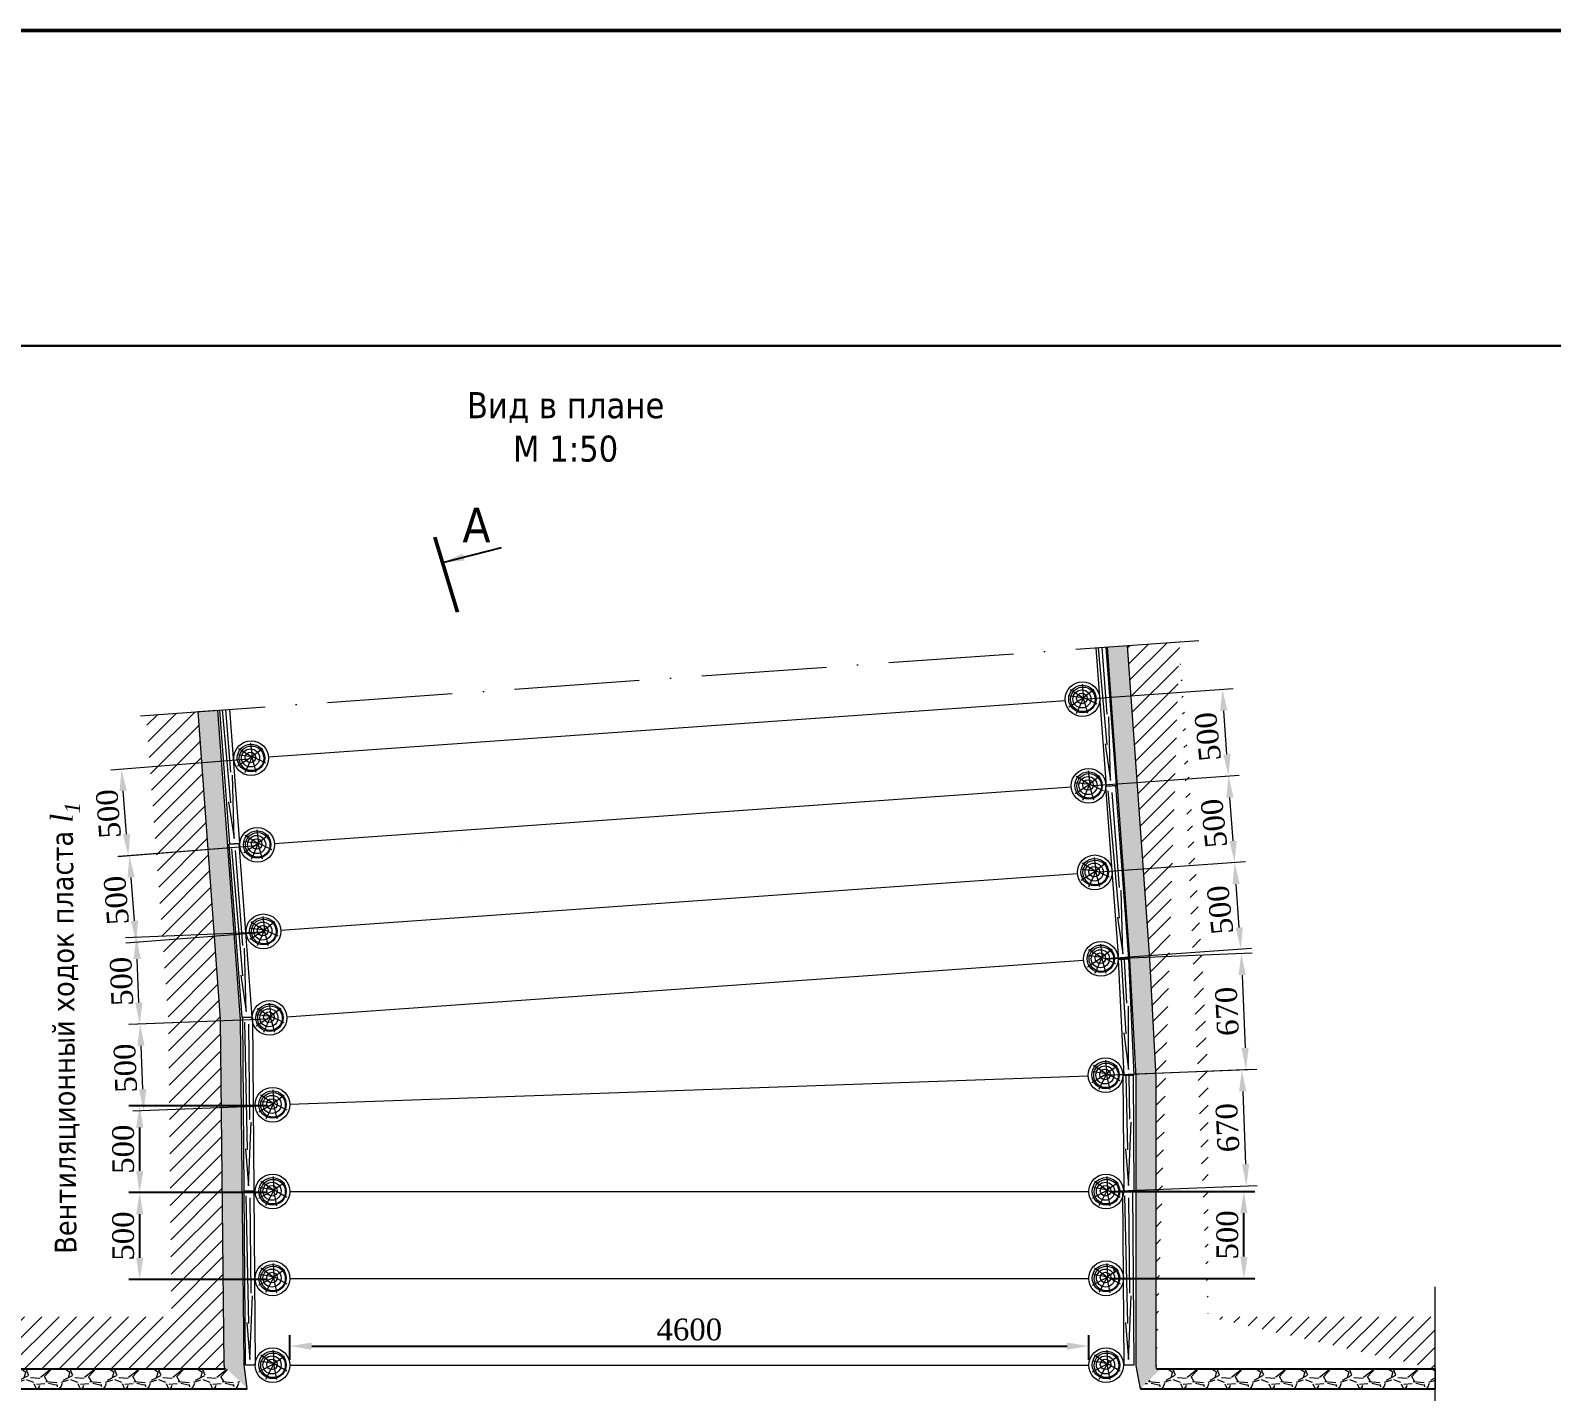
# Model space of a CAD drawing. Header units: millimetres. Extents: x -46762 to 217101, y -107409 to 31524.
# Drawn here: x 105519 to 114280, y -85547 to -77707 of the extents above; entities that cross this region are included whole.
import ezdxf

# ---------------------------------------------------------------- set-up
doc = ezdxf.new("R2010")
doc.units = ezdxf.units.MM
doc.linetypes.add('ACAD_ISO10W100', pattern=[18, 12, -3, 0, -3])
doc.styles.get("Standard").update_dxf_attribs({"font": 'TIMES.TTF'})
doc.dimstyles.new('ISO-25', dxfattribs={"dimscale": 50, "dimtxt": 2.5, "dimasz": 2.5, "dimexe": 1.25, "dimexo": 0.625, "dimtad": 1, "dimdec": 0, "dimtxsty": 'Standard', "dimcen": 2.5, "dimadec": 0, "dimazin": 0, "dimtfac": 1, "dimtdec": 0, "dimtmove": 0, "dimatfit": 3, "dimfxl": 1, "dimarcsym": 0})
pattern_1 = [(228.0128, (25411.726, -42854.622), (-2032.0017266, -2286.002809), [34.1721, -3383.05]), (184.9697, (25388.866, -42880.022), (3048.0049306, 253.9982075), [58.6405, -5805.4]), (132.5104, (25330.446, -42885.102), (2539.9981518, -2794.0027292), [41.3482, -4093.47]), (267.2737, (25231.386, -42948.602), (253.9988971, 5079.9983653), [53.4005, -5286.64]), (292.8337, (25228.846, -43001.942), (-1270.0036056, 3048.001733), [52.3634, -5183.98]), (357.2737, (25249.166, -43050.202), (-5079.9983653, 253.9988971), [53.4005, -5286.64]), (37.6942, (25302.506, -43052.742), (-3302.0020861, -2539.9977357), [70.6194, -6991.31]), (72.2553, (25358.386, -43009.562), (1778.0035565, 5588.0016206), [66.672, -6600.53]), (121.4296, (25378.706, -42946.062), (-2032.0005235, 3301.996116), [53.5813, -5304.55]), (175.2364, (25350.766, -42900.342), (2793.9978053, -253.9976163), [61.1713, -2997.39]), (222.3974, (25289.806, -42895.262), (-3048.0000917, -2793.99636506), [79.1078, -7831.68]), (138.8141, (25482.846, -42951.142), (-1777.9988674, 1523.997656), [27.0005, -2673.06]), (171.4692, (25462.526, -42933.362), (3301.9949596, -508.00128), [51.3682, -5085.46]), (225, (25411.73, -42925.74), (-5e-14, -253.99983), [35.9209, -323.289]), (203.1986, (25393.946, -42895.262), (1270.004283, 508.002227), [19.3441, -1915.06]), (291.8014, (25376.166, -42902.88), (-254.000178, 762.00049), [27.3566, -1340.48]), (30.9638, (25386.326, -42928.282), (761.999195, 508.000396), [44.432, -1436.63]), (161.5651, (25424.43, -42905.42), (508.00023, -253.99962), [32.1287, -771.09]), (16.3895, (25228.846, -42902.882), (2540.0014014, 761.998415), [45.0088, -4455.88]), (70.3462, (25272.026, -42890.182), (-1015.997169, -2793.996049), [37.7599, -3738.22]), (293.1986, (25424.426, -42854.622), (-508.002227, 1270.004283), [38.688, -1895.72]), (343.6105, (25439.666, -42890.182), (-2540.0014014, 761.998415), [45.0088, -4455.88]), (339.444, (25228.846, -43060.362), (-1270.001576, 507.999384), [43.4035, -2126.77]), (294.7751, (25269.486, -43075.602), (-1269.9970404, 2793.9987026), [36.3672, -3600.36]), (66.8014, (25426.966, -43108.622), (508.002227, 1270.004283), [38.688, -1895.72]), (17.354, (25442.206, -43073.062), (-3302.0001782, -1015.9984676), [42.5783, -4215.24]), (69.444, (25302.506, -43108.622), (-507.999384, -1270.001576), [21.7018, -2148.48]), (101.3099, (25411.726, -43108.62), (-253.998746, 1015.996746), [12.9515, -1282.2]), (165.9638, (25409.186, -43095.92), (762.000535, -253.99956), [52.3634, -994.905]), (186.009, (25358.386, -43083.222), (2539.9962544, 253.9994069), [48.5267, -4804.14]), (303.6901, (25386.326, -42951.14), (-254.000087, 507.99951), [36.6324, -879.178]), (353.1572, (25406.646, -42981.622), (4318.0017857, -508.0022752), [63.9557, -6331.6]), (60.9454, (25470.146, -42989.242), (-1015.9976366, -1777.995761), [26.1508, -2588.94]), (90, (25482.85, -42966.38), (-254, 254), [15.24, -238.76]), (120.2564, (25353.306, -43075.602), (1015.9978467, -1777.9991032), [35.2867, -3493.39]), (48.0128, (25335.526, -43045.122), (2032.0017266, 2286.002809), [68.3443, -3348.88]), (0, (25381.25, -42994.32), (254, 254), [66.04, -187.96]), (325.3048, (25447.286, -42994.322), (-2539.995599, 1778.000169), [40.161, -3975.93]), (254.0546, (25480.306, -43017.182), (-254.000648, -1016.00242), [36.9829, -1812.17]), (207.646, (25470.146, -43052.742), (-4825.9983049, -2540.0015975), [60.2145, -5961.25]), (175.4261, (25416.806, -43080.682), (-3302.0007605, 253.9987711), [63.7029, -6306.58]), (175.4261, (25416.806, -43080.682), (-3302.0007605, 253.9987711), [63.7029, -6306.58])]
pattern_2 = [(228.0128, (182.88, 254), (-2032.0017266, -2286.002809), [34.1721, -3383.05]), (184.9697, (160.02, 228.6), (3048.0049306, 253.9982075), [58.6405, -5805.4]), (132.5104, (101.6, 223.52), (2539.9981518, -2794.0027292), [41.3482, -4093.47]), (267.2737, (2.54, 160.02), (253.9988971, 5079.9983653), [53.4005, -5286.64]), (292.8337, (0, 106.68), (-1270.0036056, 3048.001733), [52.3634, -5183.98]), (357.2737, (20.32, 58.42), (-5079.9983653, 253.9988971), [53.4005, -5286.64]), (37.6942, (73.66, 55.88), (-3302.0020861, -2539.9977357), [70.6194, -6991.31]), (72.2553, (129.54, 99.06), (1778.00355655, 5588.0016206), [66.672, -6600.53]), (121.4296, (149.86, 162.56), (-2032.0005235, 3301.996116), [53.5813, -5304.55]), (175.2364, (121.92, 208.28), (2793.9978053, -253.9976163), [61.1713, -2997.39]), (222.3974, (60.96, 213.36), (-3048.00009172, -2793.99636506), [79.1078, -7831.68]), (138.8141, (254, 157.48), (-1777.9988674, 1523.9976557), [27.0005, -2673.06]), (171.4692, (233.68, 175.26), (3301.9949596, -508.00128), [51.3682, -5085.46]), (225, (182.88, 182.88), (-5e-14, -253.99983), [35.9209, -323.289]), (203.1986, (165.1, 213.36), (1270.0042826, 508.0022274), [19.3441, -1915.06]), (291.8014, (147.32, 205.74), (-254.000178, 762.000491), [27.3566, -1340.48]), (30.9638, (157.48, 180.34), (761.999195, 508.000396), [44.432, -1436.63]), (161.5651, (195.58, 203.2), (508.00023, -253.99962), [32.1287, -771.09]), (16.3895, (0, 205.74), (2540.0014014, 761.998415), [45.0088, -4455.88]), (70.3462, (43.18, 218.44), (-1015.9971689, -2793.9960489), [37.7599, -3738.22]), (293.1986, (195.58, 254), (-508.0022274, 1270.0042826), [38.688, -1895.72]), (343.6105, (210.82, 218.44), (-2540.0014014, 761.998415), [45.0088, -4455.88]), (339.444, (0, 48.26), (-1270.0015764, 507.9993836), [43.4035, -2126.77]), (294.7751, (40.64, 33.02), (-1269.9970404, 2793.9987026), [36.3672, -3600.36]), (66.8014, (198.12, 0), (508.0022274, 1270.0042826), [38.688, -1895.72]), (17.354, (213.36, 35.56), (-3302.0001782, -1015.9984676), [42.5783, -4215.24]), (69.444, (73.66, 0), (-507.9993836, -1270.0015764), [21.7018, -2148.48]), (101.3099, (182.88, 0), (-253.998746, 1015.996746), [12.9515, -1282.2]), (165.9638, (180.34, 12.7), (762.000535, -253.99956), [52.3634, -994.905]), (186.009, (129.54, 25.4), (2539.9962544, 253.9994069), [48.5267, -4804.14]), (303.6901, (157.48, 157.48), (-254.000087, 507.99951), [36.6324, -879.178]), (353.1572, (177.8, 127), (4318.0017857, -508.0022752), [63.9557, -6331.6]), (60.9454, (241.3, 119.38), (-1015.9976366, -1777.995761), [26.1508, -2588.94]), (90, (254, 142.24), (-254, 254), [15.24, -238.76]), (120.2564, (124.46, 33.02), (1015.9978467, -1777.9991032), [35.2867, -3493.39]), (48.0128, (106.68, 63.5), (2032.0017266, 2286.002809), [68.3443, -3348.88]), (0, (152.4, 114.3), (254, 254), [66.04, -187.96]), (325.3048, (218.44, 114.3), (-2539.9955991, 1778.000169), [40.161, -3975.93]), (254.0546, (251.46, 91.44), (-254.000648, -1016.00242), [36.9829, -1812.17]), (207.646, (241.3, 55.88), (-4825.9983049, -2540.0015975), [60.2145, -5961.25]), (175.4261, (187.96, 27.94), (-3302.0007605, 253.9987711), [63.7029, -6306.58]), (175.4261, (187.96, 27.94), (-3302.0007605, 253.9987711), [63.7029, -6306.58])]

# ---------------------------------------------------------------- blocks, each defined once
blk = doc.blocks.new('ст200')
at = {"color": 7, "lineweight": 15}
for points in [[(117111.5, -45283.7), (117115.3, -45362.3), (117036.6, -45347.2)], [(117040.4, -45309.3), (117115.3, -45362.3), (117027.1, -45410.6)], [(117068.8, -45449.4), (117116.2, -45360.4), (117189.2, -45402.1)], [(117176.9, -45319.7), (117112.4, -45362.3), (117130.4, -45452.3)]]:
    blk.add_lwpolyline(points, dxfattribs=at)
for centre, radius in [((117108, -45369.5), 100), ((117107.7, -45368.3), 79), ((117110.5, -45370.5), 70.8), ((117104.8, -45368), 52.1), ((117104.8, -45365.2), 30.3)]:
    blk.add_circle(centre, radius, dxfattribs=at)
blk = doc.blocks.new('дерама')
at = {"color": 7, "lineweight": 15}
blk.add_line((117208, -45369.5), (121808, -45369.5), dxfattribs=at)
for p in [(0, 0), (4800, 0)]:
    blk.add_blockref('ст200', p, dxfattribs=at)
blk = doc.blocks.new('*D368')
at = {"color": 0, "lineweight": -2}
for p, q in [((107014.2, -85363.4), (107014.2, -85222.5)), ((111614.2, -85363.4), (111614.2, -85222.5)), ((107139.2, -85285), (111489.2, -85285))]:
    blk.add_line(p, q, dxfattribs=at)
at = {"color": 0, "lineweight": 0}
for points in [[(107139.2, -85264.1), (107139.2, -85305.8), (107014.2, -85285)], [(111489.2, -85264.1), (111489.2, -85305.8), (111614.2, -85285)]]:
    blk.add_solid(points, dxfattribs=at)
at = {"layer": 'Defpoints', "color": 0, "lineweight": 0}
for p in [(111614.2, -85285), (107014.2, -85394.7), (111614.2, -85394.7)]:
    blk.add_point(p, dxfattribs=at)
at = {"color": 0, "lineweight": 15, "insert": (109314.2, -85190.1), "char_height": 125, "attachment_point": 5}
blk.add_mtext('4600', dxfattribs=at)
blk = doc.blocks.new('*D386')
at = {"color": 0, "lineweight": -2}
for p, q in [((106884.9, -83901), (106086.2, -83901)), ((106148.7, -84276), (106148.7, -84026)), ((106884.9, -84401), (106086.2, -84401))]:
    blk.add_line(p, q, dxfattribs=at)
at = {"color": 0, "lineweight": 15}
for points in [[(106127.9, -84026), (106169.5, -84026), (106148.7, -83901)], [(106127.9, -84276), (106169.5, -84276), (106148.7, -84401)]]:
    blk.add_solid(points, dxfattribs=at)
at = {"layer": 'Defpoints', "color": 0, "lineweight": 15}
for p in [(106148.7, -83901), (106916.1, -83901), (106916.1, -84401)]:
    blk.add_point(p, dxfattribs=at)
at = {"color": 0, "lineweight": 0, "insert": (106053.9, -84151), "char_height": 125, "attachment_point": 5, "rotation": 90}
blk.add_mtext('500', dxfattribs=at)
blk = doc.blocks.new('*D387')
at = {"color": 0, "lineweight": -2}
for p, q in [((106884.9, -84401), (106086.2, -84401)), ((106148.7, -84776), (106148.7, -84526)), ((106884.9, -84901), (106086.2, -84901))]:
    blk.add_line(p, q, dxfattribs=at)
at = {"color": 0, "lineweight": 15}
for points in [[(106127.9, -84526), (106169.5, -84526), (106148.7, -84401)], [(106127.9, -84776), (106169.5, -84776), (106148.7, -84901)]]:
    blk.add_solid(points, dxfattribs=at)
at = {"layer": 'Defpoints', "color": 0, "lineweight": 15}
for p in [(106148.7, -84401), (106916.1, -84401), (106916.1, -84901)]:
    blk.add_point(p, dxfattribs=at)
at = {"color": 0, "lineweight": 0, "insert": (106053.9, -84651), "char_height": 125, "attachment_point": 5, "rotation": 90}
blk.add_mtext('500', dxfattribs=at)
blk = doc.blocks.new('*D388')
at = {"color": 0, "lineweight": -2}
for p, q in [((111745.4, -84394.7), (112570.2, -84394.7)), ((112507.7, -84769.7), (112507.7, -84519.7)), ((111745.4, -84894.7), (112570.2, -84894.7))]:
    blk.add_line(p, q, dxfattribs=at)
at = {"color": 0, "lineweight": 0}
for points in [[(112486.8, -84519.7), (112528.5, -84519.7), (112507.7, -84394.7)], [(112486.8, -84769.7), (112528.5, -84769.7), (112507.7, -84894.7)]]:
    blk.add_solid(points, dxfattribs=at)
at = {"layer": 'Defpoints', "color": 0, "lineweight": 0}
for p in [(111714.2, -84394.7), (112507.7, -84394.7), (111714.2, -84894.7)]:
    blk.add_point(p, dxfattribs=at)
at = {"color": 0, "lineweight": 0, "insert": (112412.8, -84644.7), "char_height": 125, "attachment_point": 5, "rotation": 90}
blk.add_mtext('500', dxfattribs=at)

msp = doc.modelspace()

# ---------------------------------------------------------------- hatches: boundary and pattern name
at = {"lineweight": 15}
h = msp.add_hatch(dxfattribs=at)
h.set_pattern_fill('GRAVEL', scale=10, style=0)
h.set_pattern_definition(pattern_2)
h.paths.add_polyline_path([(111912.36, -85530.57), (112028.15, -85415.57), (112005.28, -85415.57), (112001.95, -85398.25), (112002.89, -83738.64), (111966.9, -83054.36), (111837.7, -81250.69), (111723.28, -81258.81), (111851.9, -83054.36), (111887.89, -83738.64), (111886.95, -85398.25)])
h = msp.add_hatch(dxfattribs=at)
h.set_pattern_fill('JIS_WOOD', scale=100, style=0)
edge = h.paths.add_edge_path()
edge.add_line((111837.7, -81250.69), (112136.18, -81229.51))
edge.add_line((112302.11, -85115.57), (112302.89, -83738.64))
edge.add_line((112302.89, -83738.64), (112266.9, -83054.36))
edge.add_line((112266.9, -83054.36), (112136.18, -81229.51))
edge.add_line((112005.28, -85415.57), (112001.95, -85398.25))
edge.add_line((112001.95, -85398.25), (112002.89, -83738.64))
edge.add_line((112002.89, -83738.64), (111966.9, -83054.36))
edge.add_line((111966.9, -83054.36), (111837.7, -81250.69))
edge.add_line((112005.28, -85415.57), (112305.28, -85415.57))
edge.add_line((112247.83, -85415.57), (113608.53, -85415.57))
edge.add_line((112302.11, -85115.57), (113608.53, -85115.57))
edge.add_line((113608.53, -85415.57), (113608.53, -85115.57))
h = msp.add_hatch(dxfattribs=at)
h.set_pattern_fill('JIS_WOOD', scale=100, style=0)
h.paths.add_polyline_path([(104791.97, -85415.57), (104791.97, -85115.57), (105843.67, -85115.57), (106147.19, -85115.57), (106332.1, -85115.57), (106313.41, -83404.63), (106186.38, -81651.74), (106484.84, -81630.56), (106613.41, -83404.63), (106635.11, -85390.87), (106638.22, -85415.57), (106147.19, -85415.57), (105843.67, -85415.57)])
h = msp.add_hatch(dxfattribs=at)
h.set_pattern_fill('GRAVEL', scale=10, style=0)
h.set_pattern_definition(pattern_2)
h.paths.add_polyline_path([(106767.71, -85530.57), (106636.26, -85400.03), (106635.11, -85390.87), (106613.41, -83404.63), (106484.84, -81630.56), (106599.25, -81622.44), (106728.41, -83404.63), (106750.11, -85390.87)])
h = msp.add_hatch(dxfattribs=at)
h.set_pattern_fill('GRAVEL', scale=10, style=0)
h.set_pattern_definition(pattern_1)
h.paths.add_polyline_path([(106767.71, -85530.57), (106605.69, -85369.66), (106617.95, -85415.57), (104791.97, -85415.57), (104791.97, -85530.57)])
h = msp.add_hatch(dxfattribs=at)
h.set_pattern_fill('GRAVEL', scale=10, style=0)
h.set_pattern_definition(pattern_1)
h.paths.add_polyline_path([(112028.15, -85415.57), (111912.36, -85530.57), (113608.53, -85530.57), (113608.53, -85415.57)])

# ---------------------------------------------------------------- linework, layer by layer
at = {"color": 7, "lineweight": 30}
msp.add_line((125867.66, -79523.9), (103736.42, -79523.9), dxfattribs=at)
at = {"color": 7, "lineweight": 50}
msp.add_line((107979.93, -81058.76), (107849.21, -80626.67), dxfattribs=at)
at = {"color": 7, "linetype": 'ACAD_ISO10W100', "lineweight": 0, "ltscale": 60}
for p, q in [((106153.03, -81654.11), (112247.76, -81221.59)), ((113608.53, -89984.2), (113608.53, -84779.07))]:
    msp.add_line(p, q, dxfattribs=at)
at = {"color": 7, "lineweight": 15}
for p, q in [((111720.38, -81821.67), (111671.09, -81262.52)), ((111689.02, -81261.24), (111718.8, -81645.95)), ((106672.84, -82155.78), (106625.65, -81620.57)), ((106643.33, -81619.31), (106671.25, -81980.07)), ((111791.57, -82819.54), (111726.96, -82086.7)), ((111747.66, -82097.1), (111789.98, -82643.82)), ((106743.24, -83153.01), (106678.63, -82420.17)), ((106699.34, -82430.57), (106741.65, -82977.29)), ((111844.35, -83056.7), (111784.42, -83059.57)), ((111784.42, -83059.57), (111816.21, -83725.07)), ((111828.98, -83486.15), (111802.75, -83058.69)), ((111819.29, -83057.9), (111832.08, -83310.45)), ((111876.15, -83722.21), (111844.35, -83056.7)), ((106770.4, -84155.08), (106754.88, -83419.57)), ((106774.84, -83431.33), (106780.55, -83979.65)), ((111871.2, -83725.5), (111811.2, -83725.95)), ((111811.2, -83725.95), (111816.24, -84392.2)), ((111816.21, -83725.07), (111876.15, -83722.21)), ((111838.6, -84153.98), (111829.56, -83725.81)), ((111846.11, -83725.69), (111848.75, -83978.55)), ((111876.24, -84391.74), (111871.2, -83725.5)), ((106777.97, -85155.06), (106762.44, -84419.54)), ((106782.41, -84431.3), (106788.12, -84979.62)), ((111816.24, -84392.2), (111876.24, -84391.74)), ((111838.6, -85155.06), (111823.07, -84419.54)), ((111843.03, -84431.3), (111848.75, -84979.62)), ((106338.22, -85415.57), (106638.22, -85415.57)), ((112005.28, -85415.57), (112305.28, -85415.57)), ((113608.53, -85415.57), (113608.53, -85530.57))]:
    msp.add_line(p, q, dxfattribs=at)
at = {"color": 7, "lineweight": 0}
for p, q in [((111609.4, -81556.74), (112445.93, -81497.38)), ((106484.84, -81630.56), (106599.25, -81622.44)), ((112410.14, -81875.86), (112392.44, -81626.49)), ((106777.85, -81905.36), (105981.61, -81967.76)), ((111644.79, -82055.49), (112481.33, -81996.12)), ((111644.79, -82055.49), (112481.33, -81996.12)), ((106073.21, -82336.73), (106053.68, -82087.49)), ((112445.53, -82374.61), (112427.83, -82125.23)), ((106819.04, -82403.81), (106022.79, -82466.21)), ((106823.46, -82403.46), (106027.21, -82465.87)), ((111680.19, -82554.23), (112516.72, -82494.87)), ((111680.19, -82554.23), (112516.72, -82494.87)), ((106118.82, -82834.84), (106099.29, -82585.6)), ((112480.92, -82873.35), (112463.23, -82623.98)), ((106864.87, -82901.59), (106066.82, -82933.4)), ((106864.64, -82901.92), (106068.4, -82964.32)), ((111715.58, -83052.98), (112552.12, -82993.62)), ((111715.63, -83053.95), (112555.33, -83020.41)), ((106144.21, -83305.61), (106134.25, -83055.81)), ((112497.87, -83147.8), (112514.63, -83567.47)), ((106884.78, -83401.2), (106086.73, -83433)), ((106886.9, -83401.26), (106088.85, -83433.07)), ((106166.24, -83805.28), (106156.28, -83555.48)), ((111718.65, -83723.94), (112558.34, -83690.4)), ((111742.37, -83723.41), (112582.07, -83689.88)), ((112500.88, -83817.8), (112517.64, -84237.47)), ((106906.82, -83900.86), (106108.76, -83932.67)), ((111745.38, -84393.41), (112585.08, -84359.87)), ((112028.15, -85415.57), (112005.28, -85415.57))]:
    msp.add_line(p, q, dxfattribs=at)
at = {"color": 6, "lineweight": 0}
msp.add_line((108008.25, -82408.99), (108008.25, -82408.99), dxfattribs=at)
msp.add_line((108008.25, -82408.99), (108008.25, -82408.99), dxfattribs=at)
for p, q in [((104791.97, -85415.57), (105843.67, -85415.57)), ((105843.67, -85415.57), (106147.19, -85415.57)), ((106147.19, -85415.57), (106638.22, -85415.57)), ((112005.28, -85415.57), (112247.83, -85415.57)), ((112247.83, -85415.57), (113608.53, -85415.57)), ((104791.97, -85530.57), (105843.67, -85530.57)), ((105843.67, -85530.57), (106147.19, -85530.57)), ((106147.19, -85530.57), (106767.71, -85530.57)), ((111912.36, -85530.57), (112247.83, -85530.57)), ((112247.83, -85530.57), (113608.53, -85530.57))]:
    msp.add_line(p, q)
at = {"color": 3, "lineweight": 50}
msp.add_lwpolyline([(100883.66, -77707.46), (128200.68, -77707.46), (128200.68, -97237.32), (100883.66, -97237.32)], close=True, dxfattribs=at)
at = {"color": 7, "lineweight": 15}
for points in [[(111654.57, -81263.69), (111713.99, -82060.85), (111773.82, -82056.39), (111714.42, -81259.44)], [(106608.81, -81621.76), (106666.44, -82394.96), (106726.27, -82390.5), (106668.66, -81617.51)], [(111708.05, -81816.62), (111739.69, -82027.3), (111730.38, -81661.65)], [(106660.5, -82150.73), (106692.15, -82361.41), (106682.83, -81995.76)], [(111710.85, -82061.48), (111785.17, -83058.72), (111845.01, -83054.26), (111770.68, -82057.02), (111710.85, -82061.48)], [(106662.52, -82394.95), (106736.84, -83392.19), (106796.68, -83387.73), (106722.35, -82390.49), (106662.52, -82394.95)], [(111779.23, -82814.48), (111810.88, -83025.16), (111801.56, -82659.51)], [(106730.91, -83147.96), (106762.55, -83358.63), (106753.23, -82992.98)], [(106740.48, -83393.33), (106748.05, -84393.3), (106808.05, -84392.85), (106800.48, -83392.88), (106740.48, -83393.33)], [(111816.79, -83480.77), (111842.81, -83692.21), (111843.24, -83326.45)], [(106758.43, -84149.22), (106775.94, -84361.54), (106791.06, -83996.08)], [(111826.63, -84148.12), (111844.13, -84360.44), (111859.26, -83994.98)], [(106748.05, -84393.3), (106755.62, -85393.27), (106815.62, -85392.82), (106808.05, -84392.85), (106748.05, -84393.3)], [(111808.68, -84393.3), (111816.24, -85393.27), (111876.24, -85392.82), (111868.67, -84392.85), (111808.68, -84393.3)], [(111751.91, -84821.46), (111762.57, -84863.04)], [(106766, -85149.19), (106783.51, -85361.51), (106798.63, -84996.06)], [(111826.63, -85149.19), (111844.13, -85361.51), (111859.26, -84996.06)]]:
    msp.add_lwpolyline(points, dxfattribs=at)
at = {"color": 7, "lineweight": 0}
for points in [[(111912.36, -85530.57), (111886.95, -85398.25), (111887.89, -83738.64), (111851.9, -83054.36), (111723.28, -81258.81)], [(112005.28, -85415.57), (112001.95, -85398.25), (112002.89, -83738.64), (111966.9, -83054.36), (111837.7, -81250.69)], [(106638.22, -85415.57), (106635.11, -85390.87), (106613.41, -83404.63), (106484.84, -81630.56)], [(106636.26, -85400.03), (106635.11, -85390.87), (106613.41, -83404.63), (106484.84, -81630.56)], [(106767.71, -85530.57), (106750.11, -85390.87), (106728.41, -83404.63), (106599.25, -81622.44)]]:
    msp.add_lwpolyline(points, dxfattribs=at)
for points in [[(112413.22, -81625.01), (112371.66, -81627.96), (112383.59, -81501.8)], [(112430.92, -81874.39), (112389.36, -81877.34), (112418.98, -82000.55)], [(106032.91, -82089.12), (106074.45, -82085.87), (106043.92, -81962.88)], [(112448.61, -82123.76), (112407.05, -82126.71), (112418.98, -82000.55)], [(106052.45, -82338.36), (106093.98, -82335.1), (106082.98, -82461.35)], [(112466.31, -82373.13), (112424.75, -82376.08), (112454.38, -82499.29)], [(106078.52, -82587.23), (106120.06, -82583.97), (106089.52, -82460.98)], [(112484.01, -82622.51), (112442.45, -82625.45), (112454.38, -82499.29)], [(106098.05, -82836.47), (106139.59, -82833.21), (106128.59, -82959.46)], [(112501.7, -82871.88), (112460.14, -82874.83), (112489.77, -82998.04)], [(106113.43, -83056.64), (106155.07, -83054.98), (106129.27, -82930.91)], [(112518.69, -83146.97), (112477.05, -83148.63), (112492.88, -83022.9)], [(106123.39, -83306.44), (106165.02, -83304.78), (106149.18, -83430.51)], [(106135.46, -83556.31), (106177.1, -83554.65), (106151.3, -83430.58)], [(112535.45, -83566.64), (112493.82, -83568.3), (112519.62, -83692.37)], [(112521.7, -83816.97), (112480.07, -83818.63), (112495.89, -83692.9)], [(106145.42, -83806.11), (106187.05, -83804.45), (106171.22, -83930.18)], [(112538.46, -84236.64), (112496.83, -84238.3), (112522.63, -84362.37)]]:
    msp.add_solid(points, dxfattribs=at)

# ---------------------------------------------------------------- block references
at = {"color": 7, "lineweight": 15}
for p, rotation in [((-13235.54, -44932.77), 4.059199999977624), ((-13200.14, -45431.51), 4.059199999977624), ((-13164.75, -45930.26), 4.059199999977624), ((-13129.36, -46429.01), 4.059199999977625), ((-11727.17, -42701.07), 2.029599999989853)]:
    msp.add_blockref('дерама', p, dxfattribs=dict(at, rotation=rotation))
for p in [(-10193.84, -39025.14), (-10193.84, -39525.14), (-10193.84, -40025.14)]:
    msp.add_blockref('дерама', p, dxfattribs=at)

# ---------------------------------------------------------------- texts
at = {"width": 5998.41, "attachment_point": 5}
for s, insert, char_height in [('{\\fTahoma|b0|i0|c204|p34;Вид в плане\\PМ 1:50}', (108601.7, -79992.25), 150), ('{\\fTahoma|b0|i0|c204|p34;А}', (108088.43, -80555.14), 200)]:
    msp.add_mtext(s, dxfattribs=dict(at, insert=insert, char_height=char_height))
at = {"color": 7, "lineweight": 0, "char_height": 125, "attachment_point": 5}
for s, insert, rotation in [('500', (112300.3, -81775.26), 96.159688), ('500', (105968.91, -82219.52), 94.481174), ('500', (112335.69, -82274.01), 96.159688), ('500', (106014.51, -82717.63), 94.481174), ('500', (112371.08, -82772.75), 96.159688), ('500', (106044.47, -83184.49), 92.282404), ('670', (112410.85, -83357.16), 92.776518), ('500', (106066.5, -83684.16), 92.282404), ('670', (112413.86, -84027.15), 92.776518)]:
    msp.add_mtext(s, dxfattribs=dict(at, insert=insert, rotation=rotation))
at = {"insert": (105732.48, -83452.45), "char_height": 125, "width": 3497.78, "attachment_point": 5, "rotation": 90.501681}
msp.add_mtext('\\A1;{\\fTahoma|b0|i0|c204|p34;Вентиляционный ходок пласта \\fTimes New Roman|b0|i1|c204|p18;l\\H0.7x;\\S^ 1;}', dxfattribs=at)

# ---------------------------------------------------------------- dimensions: what is measured, and where the dimension line sits
at = {"color": 7, "lineweight": 0}
for base, p1, p2, picture, middle in [((106148.69, -83900.95), (106916.12, -84400.95), (106916.12, -83900.95), '*D386', (106053.85, -84150.95)), ((106148.69, -84400.95), (106916.12, -84900.95), (106916.12, -84400.95), '*D387', (106053.85, -84650.95)), ((112507.67, -84394.66), (111714.16, -84894.66), (111714.16, -84394.66), '*D388', (112412.84, -84644.66))]:
    dim = msp.add_linear_dim(base=base, p1=p1, p2=p2, angle=90, dimstyle='ISO-25', override={"dimadec": 4}, dxfattribs=at)
    dim.commit()
    dim.dimension.update_dxf_attribs({"geometry": picture, "text_midpoint": middle})
at = {"color": 7, "lineweight": 15}
dim = msp.add_linear_dim(base=(111614.16, -85284.96), p1=(107014.16, -85394.66), p2=(111614.16, -85394.66), dimstyle='ISO-25', dxfattribs=at)
dim.commit()
dim.dimension.update_dxf_attribs({"geometry": '*D368', "text_midpoint": (109314.16, -85190.13)})

# ---------------------------------------------------------------- leaders
at = {"color": 7, "lineweight": 30}
msp.add_leader([(107893.89, -80772.02), (108233.16, -80685.06)], dimstyle='ISO-25', override={"dimgap": 0.625, "dimtad": 0}, dxfattribs=at)

doc.saveas('drawing.dxf')
